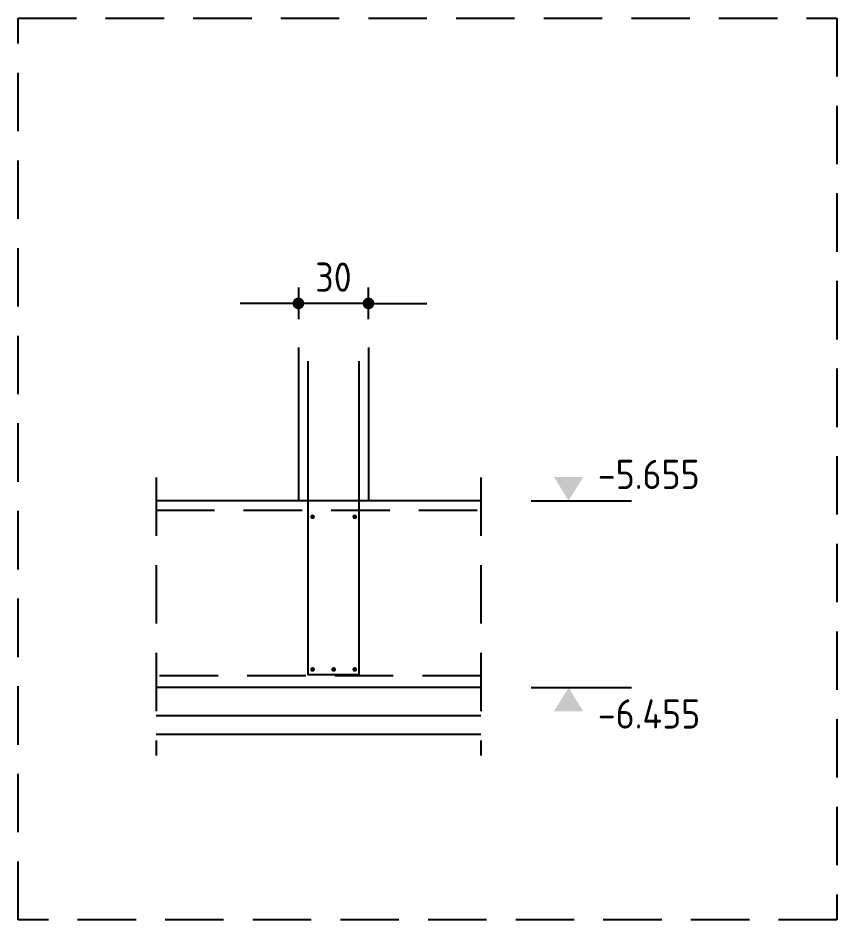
# Model space of a CAD drawing. Extents: x -45 to 98, y -32 to 51.
# Drawn here: x 86.744 to 90.249, y -29.214 to -25.355 of the extents above; entities that cross this region are included whole.
import ezdxf

# ---------------------------------------------------------------- set-up
doc = ezdxf.new("R2010")
doc.units = 0
doc.header["$LTSCALE"] = 0.5
for name, pattern in [('AUSGEZOGEN', [1000.01, 1000, 0.01]), ('DASHED', [0.75, 0.5, -0.25]), ('GESTRICHELT', [0.75, 0.5, -0.25]), ('STRICHLINIE', [0.75, 0.5, -0.25])]:
    doc.linetypes.add(name, pattern=pattern)
for name, color, linetype in [('AFU', 7, 'Continuous'), ('BETON', 7, 'Continuous'), ('DETAIL', 7, 'Continuous'), ('HILFE', 7, 'Continuous'), ('koten', 7, 'Continuous'), ('MASSE', 7, 'Continuous'), ('RND', 7, 'Continuous'), ('SFP_Hilfe', 7, 'Continuous')]:
    doc.layers.add(name, color=color, linetype=linetype)
doc.styles.add('txt', font='isocp.shx')
doc.linetypes.add('AFU_50K', pattern='A,0.15,["/",Standard,S=0.2,R=0,X=-0.01,Y=-0.1],0.07,["/",Standard,S=0.2,R=0,X=-0.01,Y=-0.1],0.15', length=0.37)
doc.dimstyles.new('DOT_I', dxfattribs={"dimscale": 0.5, "dimtxt": 0.25, "dimasz": 0.25, "dimexe": 0.1, "dimexo": 0.3, "dimgap": 0.1, "dimtad": 1, "dimdec": 3, "dimzin": 3, "dimtxsty": 'txt', "dimblk": 'DOT', "dimblk1": 'DOT', "dimblk2": 'DOT', "dimsah": 1, "dimcen": 0.1, "dimse1": 1, "dimse2": 1, "dimazin": 0, "dimtfac": 1, "dimtdec": 4, "dimtix": 1, "dimtmove": 2, "dimatfit": 3, "dimfxl": 0, "dimtvp": 1, "dimtolj": 1, "dimtzin": 0, "dimarcsym": 0})

# ---------------------------------------------------------------- blocks, each defined once
blk = doc.blocks.new('okrd_o')
at = {"layer": 'koten', "color": 7, "linetype": 'Continuous'}
blk.add_solid([(-0.125, 0.2019), (0.125, 0.2019), (0, 0)], dxfattribs=at)
at = {"layer": 'koten', "style": 'txt'}
blk.add_attdef('OKRD', (0.25, 0.1), '', height=0.25, dxfattribs=at)
blk = doc.blocks.new('okrd_u')
at = {"layer": 'koten', "color": 7, "linetype": 'Continuous'}
blk.add_solid([(-0.125, -0.2019), (0.125, -0.2019), (0, 0)], dxfattribs=at)
at = {"layer": 'koten', "style": 'txt'}
blk.add_attdef('OKRD', (0.25, -0.35), '', height=0.25, dxfattribs=at)
blk = doc.blocks.new('DOT')
at = {"layer": 'MASSE', "color": 7, "linetype": 'Continuous'}
for p, q in [((0, 0.54), (0, -0.54)), ((0, 0), (-1, 0))]:
    blk.add_line(p, q, dxfattribs=at)
at = {"layer": 'MASSE', "color": 7, "linetype": 'Continuous', "const_width": 0.2}
blk.add_lwpolyline([(-0.1, 0, 1), (0.1, 0, 1)], format="xyb", close=True, dxfattribs=at)
blk = doc.blocks.new('*D112')
at = {"layer": 'Defpoints', "color": 0, "linetype": 'AUSGEZOGEN', "transparency": 16777216}
for p in [(87.9441, -26.5763), (87.9441, -26.5763), (88.2441, -26.5763)]:
    blk.add_point(p, dxfattribs=at)
at = {"layer": 'MASSE', "color": 0, "linetype": 'AUSGEZOGEN', "lineweight": -2, "transparency": 16777216}
for p, q in [((87.8191, -26.5763), (87.6941, -26.5763)), ((88.2441, -26.5763), (87.9441, -26.5763)), ((88.3691, -26.5763), (88.4941, -26.5763))]:
    blk.add_line(p, q, dxfattribs=at)
at = {"layer": 'MASSE', "color": 0, "linetype": 'AUSGEZOGEN', "lineweight": -2, "transparency": 16777216, "xscale": 0.125, "yscale": 0.125, "zscale": 0.125}
blk.add_blockref('DOT', (87.9441, -26.5763), dxfattribs=at)
at = {"layer": 'MASSE', "color": 0, "linetype": 'AUSGEZOGEN', "lineweight": -2, "transparency": 16777216, "xscale": 0.125, "yscale": 0.125, "zscale": 0.125, "rotation": 180}
blk.add_blockref('DOT', (88.2441, -26.5763), dxfattribs=at)
at = {"layer": 'MASSE', "color": 0, "linetype": 'AUSGEZOGEN', "transparency": 16777216, "insert": (88.0941, -26.4638), "char_height": 0.125, "attachment_point": 5, "style": 'txt'}
blk.add_mtext('\\A1;30', dxfattribs=at)

msp = doc.modelspace()

# ---------------------------------------------------------------- linework, layer by layer
at = {"layer": 'AFU', "color": 8, "linetype": 'AFU_50K'}
msp.add_line((88.2441, -27.4204), (87.9441, -27.4204), dxfattribs=at)
at = {"layer": 'BETON', "color": 6, "linetype": 'AUSGEZOGEN'}
for p, q in [((87.9441, -26.7654), (87.9441, -27.4204)), ((88.2441, -26.7654), (88.2441, -27.4204)), ((87.9441, -27.4204), (87.3347, -27.4204)), ((88.7252, -27.4204), (88.2441, -27.4204)), ((88.7252, -28.2204), (87.3347, -28.2204))]:
    msp.add_line(p, q, dxfattribs=at)
at = {"layer": 'DETAIL', "color": 102, "linetype": 'STRICHLINIE'}
msp.add_lwpolyline([(86.7441, -29.2144), (86.7441, -25.3552), (90.2491, -25.3552), (90.2491, -29.2144)], close=True, dxfattribs=at)
at = {"layer": 'HILFE', "color": 102, "linetype": 'AUSGEZOGEN'}
for p, q in [((88.9405, -27.4204), (89.3703, -27.4204)), ((88.9405, -28.2204), (89.3703, -28.2204)), ((88.7252, -28.3404), (87.3347, -28.3404)), ((88.7252, -28.4204), (87.3347, -28.4204))]:
    msp.add_line(p, q, dxfattribs=at)
at = {"layer": 'RND', "color": 1, "linetype": 'AUSGEZOGEN'}
msp.add_lwpolyline([(87.9841, -26.8235), (87.9841, -28.1635), (88.2041, -28.1635), (88.2041, -26.8235)], dxfattribs=at)
at = {"layer": 'RND', "color": 7, "linetype": 'GESTRICHELT'}
for points in [[(87.3347, -27.4604), (88.7252, -27.4604)], [(88.7252, -28.1704), (87.3347, -28.1704)]]:
    msp.add_lwpolyline(points, dxfattribs=at)
at = {"layer": 'RND', "color": 7, "linetype": 'AUSGEZOGEN', "const_width": 0.01}
for points in [[(87.9996, -27.4894, 1), (88.0096, -27.4894, 1)], [(88.1802, -27.4894, 1), (88.1902, -27.4894, 1)], [(87.9996, -28.1425, 1), (88.0096, -28.1425, 1)], [(88.0899, -28.1425, 1), (88.0999, -28.1425, 1)], [(88.1802, -28.1425, 1), (88.1902, -28.1425, 1)]]:
    msp.add_lwpolyline(points, format="xyb", close=True, dxfattribs=at)
at = {"layer": 'SFP_Hilfe', "color": 102, "linetype": 'DASHED'}
for p, q in [((87.3347, -27.3212), (87.3347, -28.51)), ((88.7252, -27.3212), (88.7252, -28.51))]:
    msp.add_line(p, q, dxfattribs=at)

# ---------------------------------------------------------------- block references
at = {"layer": 'koten', "color": 7, "linetype": 'DASHED', "xscale": 0.5, "yscale": 0.5, "zscale": 0.5}
msp.add_blockref('okrd_o', (89.1005, -27.4204), dxfattribs=at).add_auto_attribs({'OKRD': '-5.655'})
at = {"layer": 'koten', "color": 7, "linetype": 'AUSGEZOGEN', "xscale": 0.5, "yscale": 0.5, "zscale": 0.5}
msp.add_blockref('okrd_u', (89.1005, -28.2204), dxfattribs=at).add_auto_attribs({'OKRD': '-6.455'})

# ---------------------------------------------------------------- dimensions: what is measured, and where the dimension line sits
at = {"layer": 'MASSE', "color": 7, "linetype": 'AUSGEZOGEN'}
dim = msp.add_linear_dim(base=(87.9441, -26.5763), p1=(88.2441, -26.5763), p2=(87.9441, -26.5763), dimstyle='DOT_I', override={"dimdec": 0, "dimlfac": 100}, dxfattribs=at)
dim.commit()
dim.dimension.update_dxf_attribs({"geometry": '*D112', "text_midpoint": (88.0941, -26.4638)})

doc.saveas('drawing.dxf')
